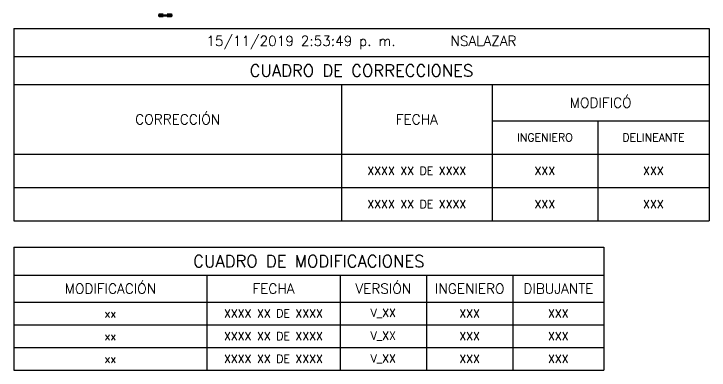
# Model space of a CAD drawing. Header units: millimetres. Extents: x -99999999 to 100000000, y -41 to 20.
# Drawn here: x -35.08 to -17.72, y -41.5 to -32.6 of the extents above; entities that cross this region are included whole.
import ezdxf

# ---------------------------------------------------------------- set-up
doc = ezdxf.new("R2010")
doc.units = ezdxf.units.MM
doc.header["$LTSCALE"] = 0.01
doc.linetypes.add('DASHED2', pattern=[0.375, 0.25, -0.125])
doc.layers.add('FC_BORDES', color=4, linetype='Continuous')
doc.layers.add('FC_ESTRIBOS', color=3, linetype='Continuous')
doc.layers.add('FC_DEFPOINTS', color=250, linetype='Continuous', plot=False)
doc.styles.add('FC_TEXT1', font='romans.shx')

# ---------------------------------------------------------------- blocks, each defined once
blk = doc.blocks.new('*T280')
at = {"layer": 'FC_BORDES', "color": 0, "linetype": 'ByBlock', "lineweight": -2, "ltscale": 0.6, "transparency": 16777216}
for p, q in [((0, 0), (17.357, 0)), ((0, 0), (0, -4.8)), ((17.357, 0), (17.357, -4.8)), ((0, -0.7), (17.357, -0.7)), ((0, -1.4), (17.357, -1.4)), ((8.179, -1.4), (8.179, -4.8)), ((11.94, -1.4), (11.94, -4.8)), ((11.94, -2.3), (17.357, -2.3)), ((14.577, -2.3), (14.577, -4.8)), ((0, -3.134), (17.357, -3.134)), ((0, -3.967), (17.357, -3.967)), ((0, -4.8), (17.357, -4.8))]:
    blk.add_line(p, q, dxfattribs=at)
at = {"layer": 'FC_BORDES', "color": 5, "ltscale": 0.6, "transparency": 16777216, "width": 17.35638, "attachment_point": 5, "style": 'FC_TEXT1'}
for s, insert, char_height in [('{\\C13;15/11/2019 2:53:49 p. m.        NSALAZAR}', (8.678, -0.35), 0.25), ('CUADRO DE CORRECCIONES', (8.678, -1.05), 0.3)]:
    blk.add_mtext(s, dxfattribs=dict(at, insert=insert, char_height=char_height))
at = {"layer": 'FC_BORDES', "color": 2, "ltscale": 0.6, "transparency": 16777216, "char_height": 0.25, "attachment_point": 5, "style": 'FC_TEXT1'}
for s, insert, width in [('MODIFICÓ', (14.649, -1.85), 5.41605), ('CORRECCIÓN', (4.09, -2.267), 8.17904), ('FECHA', (10.06, -2.267), 3.76069)]:
    blk.add_mtext(s, dxfattribs=dict(at, insert=insert, width=width))
at = {"layer": 'FC_BORDES', "color": 11, "ltscale": 0.6, "transparency": 16777216, "char_height": 0.2, "attachment_point": 5, "style": 'FC_TEXT1'}
for s, insert, width in [('{\\C12;INGENIERO}', (13.258, -2.717), 2.33634), ('{\\C12;DELINEANTE}', (15.967, -2.717), 2.48001), ('XXXX XX DE XXXX', (10.06, -3.55), 3.46099), ('XXX', (13.258, -3.55), 2.33634), ('XXX', (15.967, -3.55), 2.48001), ('XXXX XX DE XXXX', (10.06, -4.384), 3.46099), ('XXX', (13.258, -4.384), 2.33634), ('XXX', (15.967, -4.384), 2.48001)]:
    blk.add_mtext(s, dxfattribs=dict(at, insert=insert, width=width))
blk = doc.blocks.new('*T281')
at = {"layer": 'FC_BORDES', "color": 0, "linetype": 'ByBlock', "lineweight": -2, "ltscale": 0.6, "transparency": 16777216}
for p, q in [((0, 0), (14.728, 0)), ((0, 0), (0, -3.067)), ((14.728, 0), (14.728, -3.067)), ((0, -0.7), (14.728, -0.7)), ((4.817, -0.7), (4.817, -3.067)), ((8.144, -0.7), (8.144, -3.067)), ((10.301, -0.7), (10.301, -3.067)), ((12.458, -0.7), (12.458, -3.067)), ((0, -1.367), (14.728, -1.367)), ((0, -1.934), (14.728, -1.934)), ((0, -2.5), (14.728, -2.5)), ((0, -3.067), (14.728, -3.067))]:
    blk.add_line(p, q, dxfattribs=at)
at = {"layer": 'FC_BORDES', "color": 5, "ltscale": 0.6, "transparency": 16777216, "insert": (7.364, -0.35), "char_height": 0.3, "width": 14.72804, "attachment_point": 5, "style": 'FC_TEXT1'}
blk.add_mtext('CUADRO DE MODIFICACIONES', dxfattribs=at)
at = {"layer": 'FC_BORDES', "color": 2, "ltscale": 0.6, "transparency": 16777216, "char_height": 0.25, "attachment_point": 5, "style": 'FC_TEXT1'}
for s, insert, width in [('MODIFICACIÓN', (2.409, -1.033), 4.81705), ('VERSIÓN', (9.223, -1.033), 2.15668), ('FECHA', (6.481, -1.033), 3.3268), ('INGENIERO ', (11.38, -1.033), 2.15668), ('DIBUJANTE', (13.593, -1.033), 2.26963)]:
    blk.add_mtext(s, dxfattribs=dict(at, insert=insert, width=width))
at = {"layer": 'FC_BORDES', "color": 11, "ltscale": 0.6, "transparency": 16777216, "char_height": 0.2, "attachment_point": 5, "style": 'FC_TEXT1'}
for s, insert, width in [('XXXX XX DE XXXX', (6.481, -1.65), 3.0271), ('V_XX', (9.223, -1.65), 1.85698), ('XXX', (11.38, -1.65), 1.85698), ('XXX', (13.593, -1.65), 1.96993), ('xx', (2.409, -1.65), 4.51735), ('xx', (2.409, -2.217), 4.51735), ('XXXX XX DE XXXX', (6.481, -2.217), 3.0271), ('V_XX', (9.223, -2.217), 1.85698), ('XXX', (11.38, -2.217), 1.85698), ('XXX', (13.593, -2.217), 1.96993), ('xx', (2.409, -2.784), 4.51735), ('XXXX XX DE XXXX', (6.481, -2.784), 3.0271), ('V_XX', (9.223, -2.784), 1.85698), ('XXX', (11.38, -2.784), 1.85698), ('XXX', (13.593, -2.784), 1.96993)]:
    blk.add_mtext(s, dxfattribs=dict(at, insert=insert, width=width))
blk = doc.blocks.new('*U201')
at = {"layer": 'FC_DEFPOINTS', "ltscale": 0.6}
blk.add_lwpolyline([(0.18, 0), (-0.18, 0)], dxfattribs=at)
blk.add_lwpolyline([(0.18, 0), (-0.18, 0)], dxfattribs=at)
at = {"layer": 'FC_DEFPOINTS', "linetype": 'DASHED2', "ltscale": 0.6}
blk.add_lwpolyline([(-0.15, 0.038), (0.15, 0.038), (0.15, -0.038), (-0.15, -0.038)], close=True, dxfattribs=at)
at = {"layer": 'FC_ESTRIBOS', "ltscale": 0.6}
blk.add_lwpolyline([(-0.115, 0.018), (0.115, 0.018, -0.414214), (0.13, 0.003), (0.13, -0.003, -0.414214), (0.115, -0.018), (-0.115, -0.018, -0.414214), (-0.13, -0.003), (-0.13, 0.003, -0.414214)], format="xyb", close=True, dxfattribs=at)
for points in [[(-0.13, 0), (-0.102, -0.028)], [(-0.112, 0.018), (-0.084, -0.01)]]:
    blk.add_lwpolyline(points, dxfattribs=at)

msp = doc.modelspace()

# ---------------------------------------------------------------- block references
for name, p in [('*T280', (-35.081, -32.968)), ('*T281', (-35.081, -38.428))]:
    msp.add_blockref(name, p)
at = {"layer": 'FC_ESTRIBOS', "ltscale": 0.6}
msp.add_blockref('*U201', (-31.3, -32.639), dxfattribs=at)

doc.saveas('drawing.dxf')
